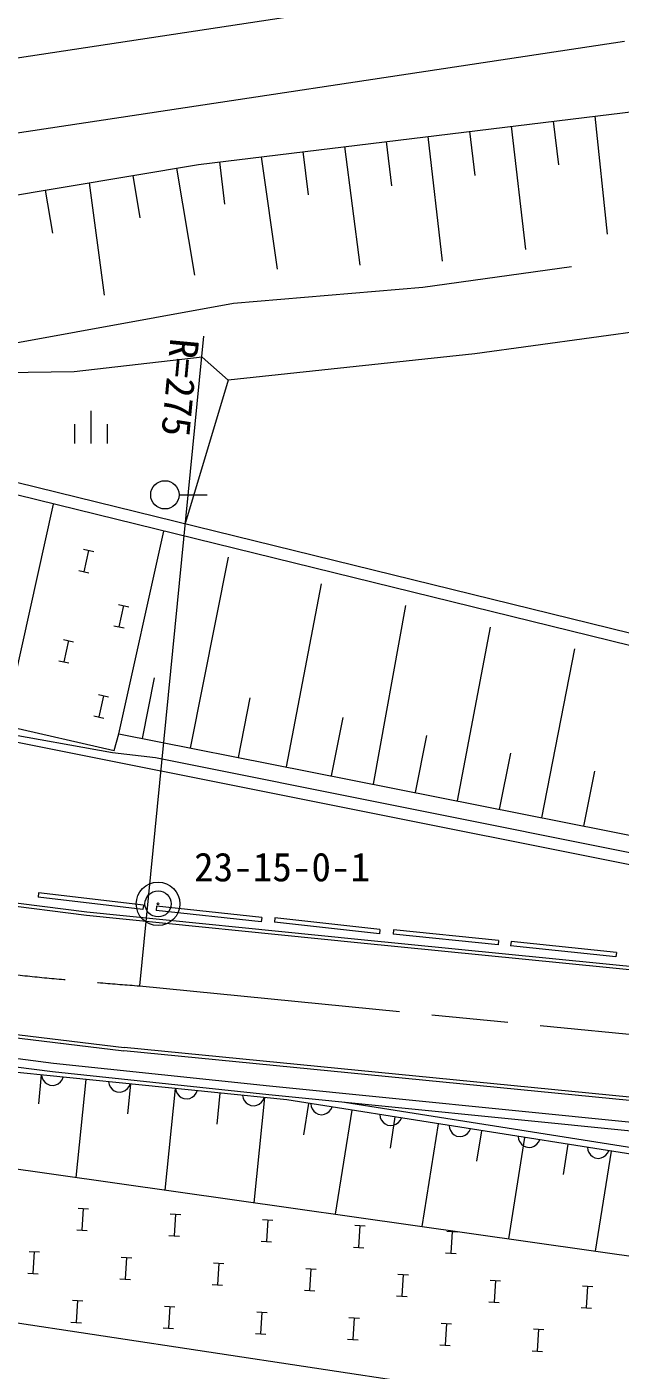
# Model space of a CAD drawing. Units: millimetres, scale not verified. Extents: x 40000 to 680000, y 20000 to 380000.
# Drawn here: x 120150 to 147391, y 268088 to 329780 of the extents above; entities that cross this region are included whole.
import ezdxf
from ezdxf.enums import TextEntityAlignment as Align

# ---------------------------------------------------------------- set-up
doc = ezdxf.new("R2010")
doc.units = ezdxf.units.MM
doc.header["$LTSCALE"] = 1000
doc.linetypes.add('CHAIN', pattern=[18.5, 12, -1.5, 3.5, -1.5])
for name, color, linetype, lineweight in [('M-BGD', 7, 'Continuous', 13), ('M-BMK', 2, 'CHAIN', 13), ('M-BMK-SRVR', 3, 'Continuous', 13), ('M-STR-HTXT', 7, 'Continuous', 13)]:
    doc.layers.add(name, color=color, linetype=linetype, lineweight=lineweight)
doc.styles.add('ＭＳ ゴシック', font='')
doc.styles.get('ＭＳ ゴシック').set_extended_font_data('MS Gothic')

msp = doc.modelspace()

# ---------------------------------------------------------------- linework, layer by layer
at = {"layer": 'M-BGD'}
for p, q in [((72864, 321262), (146137, 332370)), ((72235, 317738), (147594, 329130)), ((128030, 323465), (149097, 326034)), ((142394, 325216), (143047, 319553)), ((144309, 325450), (144554, 323447)), ((146225, 325683), (146795, 320263)), ((136649, 324516), (136896, 322486)), ((138564, 324749), (139223, 319024)), ((140479, 324983), (140726, 322960)), ((132818, 324049), (133060, 322062)), ((134733, 324282), (135436, 318838)), ((99887, 318737), (128030, 323465)), ((127025, 323296), (127853, 318380)), ((128988, 323582), (129225, 321637)), ((130903, 323815), (131649, 318652)), ((125015, 322958), (125343, 321005)), ((120994, 322283), (121325, 320313)), ((123005, 322620), (123695, 317455)), ((138332, 317822), (145158, 318780)), ((129634, 317089), (138332, 317822)), ((118776, 315113), (129634, 317089)), ((152371, 316354), (140718, 314763)), ((140718, 314763), (129397, 313558)), ((128206, 314618), (122328, 313933)), ((129397, 313558), (128206, 314618)), ((122328, 313933), (119153, 313884)), ((129397, 313558), (127437, 307022)), ((160972, 298711), (103631, 312788)), ((160841, 298177), (103500, 312254)), ((123080, 312140), (123080, 310640)), ((122330, 311540), (122330, 310640)), ((123830, 311540), (123830, 310640)), ((119234, 298174), (121375, 307866)), ((127136, 308288), (128436, 308288)), ((124367, 297307), (126443, 306621)), ((122751, 305787), (123220, 305682)), ((122986, 305735), (122768, 304759)), ((127668, 296657), (129411, 305429)), ((122534, 304811), (123002, 304706)), ((132070, 295789), (133681, 304202)), ((124360, 303255), (124829, 303150)), ((124594, 303202), (124377, 302226)), ((136067, 294996), (137557, 303207)), ((124143, 302279), (124611, 302174)), ((139928, 294227), (141434, 302212)), ((121828, 301646), (122297, 301541)), ((122062, 301594), (121845, 300618)), ((143789, 293459), (145310, 301217)), ((121610, 300670), (122079, 300565)), ((125467, 297090), (126018, 299886)), ((123437, 299114), (123905, 299009)), ((123671, 299061), (123454, 298085)), ((129869, 296223), (130408, 298958)), ((123219, 298138), (123688, 298033)), ((134136, 295380), (134668, 298055)), ((124077, 296442), (117398, 297632)), ((119220, 297673), (124165, 296549)), ((117880, 297295), (152273, 290418)), ((124165, 296549), (124367, 297307)), ((124367, 297307), (133171, 295572)), ((137997, 294611), (138519, 297235)), ((126053, 296213), (124077, 296442)), ((149527, 291501), (126053, 296213)), ((141859, 293843), (142371, 296416)), ((133171, 295572), (152478, 291731)), ((145720, 293075), (146222, 295596)), ((122898, 289118), (115269, 290098)), ((120686, 290006), (120662, 289808)), ((125500, 289437), (120686, 290006)), ((122881, 288969), (115249, 289949)), ((125477, 289239), (120662, 289808)), ((125500, 289437), (125477, 289239)), ((126107, 289391), (126086, 289193)), ((130935, 288879), (126107, 289391)), ((135335, 287712), (122881, 288969)), ((135350, 287862), (122898, 289118)), ((130914, 288680), (126086, 289193)), ((130935, 288879), (130914, 288680)), ((131536, 288865), (131514, 288666)), ((136364, 288329), (131536, 288865)), ((136342, 288130), (131514, 288666)), ((136364, 288329), (136342, 288130)), ((136991, 288311), (136971, 288112)), ((141786, 287619), (136971, 288112)), ((141806, 287818), (136991, 288311)), ((161334, 285135), (135335, 287712)), ((161349, 285284), (135350, 287862)), ((141806, 287818), (141786, 287619)), ((142382, 287774), (142361, 287575)), ((147197, 287077), (142361, 287575)), ((147218, 287276), (142382, 287774)), ((147218, 287276), (147197, 287077)), ((114537, 283986), (124600, 282753)), ((114557, 284135), (124618, 282902)), ((132089, 280498), (101333, 283623)), ((121333, 281781), (113744, 282753)), ((121380, 282178), (113800, 283150)), ((193471, 275973), (124604, 282753)), ((193487, 276122), (124618, 282902)), ((131294, 281129), (121380, 282178)), ((120812, 281644), (120677, 280319)), ((120827, 281642), (120855, 281519)), ((120855, 281519), (120904, 281413)), ((120904, 281413), (120994, 281304)), ((131253, 280731), (121333, 281781)), ((121591, 281243), (121700, 281332)), ((121700, 281332), (121770, 281426)), ((121770, 281426), (121822, 281541)), ((122862, 281435), (122405, 276938)), ((123903, 281330), (123930, 281206)), ((120994, 281304), (121087, 281234)), ((121087, 281234), (121202, 281182)), ((121202, 281182), (121362, 281166)), ((121362, 281166), (121485, 281193)), ((121485, 281193), (121591, 281243)), ((123930, 281206), (123980, 281101)), ((123980, 281101), (124069, 280991)), ((124069, 280991), (124163, 280921)), ((124163, 280921), (124278, 280869)), ((124278, 280869), (124437, 280853)), ((124437, 280853), (124561, 280881)), ((124561, 280881), (124666, 280930)), ((124666, 280930), (124776, 281020)), ((124913, 281227), (124773, 279853)), ((124776, 281020), (124846, 281113)), ((124846, 281113), (124897, 281229)), ((126963, 281019), (126489, 276358)), ((126978, 281017), (127006, 280894)), ((127006, 280894), (127055, 280788)), ((127055, 280788), (127145, 280679)), ((127742, 280618), (127851, 280707)), ((127851, 280707), (127921, 280801)), ((127921, 280801), (127973, 280916)), ((129013, 280810), (128869, 279388)), ((130054, 280705), (130081, 280581)), ((148047, 279052), (131253, 280731)), ((148087, 279450), (131294, 281129)), ((127145, 280679), (127238, 280609)), ((127238, 280609), (127354, 280557)), ((127354, 280557), (127513, 280541)), ((127513, 280541), (127636, 280568)), ((127636, 280568), (127742, 280618)), ((130081, 280581), (130131, 280476)), ((130131, 280476), (130220, 280366)), ((130220, 280366), (130314, 280296)), ((130314, 280296), (130429, 280244)), ((130429, 280244), (130588, 280228)), ((131064, 280602), (130574, 275777)), ((130588, 280228), (130712, 280256)), ((130712, 280256), (130817, 280306)), ((130817, 280306), (130927, 280395)), ((130927, 280395), (130997, 280488)), ((130997, 280488), (131049, 280604)), ((147969, 277988), (132089, 280498)), ((133081, 280341), (132853, 278897)), ((133183, 280325), (133204, 280200)), ((133204, 280200), (133248, 280092)), ((133248, 280092), (133331, 279978)), ((134113, 280057), (134171, 280169)), ((148016, 278285), (134738, 280383)), ((102487, 279770), (160136, 271574)), ((133331, 279978), (133420, 279903)), ((133420, 279903), (133532, 279845)), ((133532, 279845), (133690, 279820)), ((133690, 279820), (133815, 279840)), ((133815, 279840), (133923, 279884)), ((133923, 279884), (134038, 279967)), ((134038, 279967), (134113, 280057)), ((135066, 280027), (134311, 275246)), ((136359, 279823), (136380, 279698)), ((136380, 279698), (136423, 279590)), ((136423, 279590), (136507, 279476)), ((136507, 279476), (136596, 279401)), ((137051, 279714), (136826, 278288)), ((137214, 279465), (137289, 279555)), ((137289, 279555), (137347, 279667)), ((136596, 279401), (136708, 279343)), ((136708, 279343), (136866, 279318)), ((136866, 279318), (136991, 279339)), ((136991, 279339), (137099, 279382)), ((137099, 279382), (137214, 279465)), ((139036, 279400), (138290, 274680)), ((139535, 279321), (139556, 279196)), ((139556, 279196), (139599, 279088)), ((139599, 279088), (139683, 278974)), ((139683, 278974), (139772, 278899)), ((139772, 278899), (139884, 278841)), ((140167, 278837), (140275, 278880)), ((140275, 278880), (140390, 278963)), ((140390, 278963), (140465, 279053)), ((140465, 279053), (140523, 279165)), ((141021, 279086), (140799, 277680)), ((139884, 278841), (140042, 278816)), ((140042, 278816), (140167, 278837)), ((143006, 278773), (142270, 274114)), ((142711, 278819), (142732, 278695)), ((142732, 278695), (142775, 278586)), ((142775, 278586), (142859, 278472)), ((142859, 278472), (142948, 278397)), ((142948, 278397), (143060, 278339)), ((143060, 278339), (143218, 278314)), ((143218, 278314), (143343, 278335)), ((143343, 278335), (143451, 278378)), ((143451, 278378), (143566, 278462)), ((143566, 278462), (143641, 278551)), ((143641, 278551), (143699, 278663)), ((144991, 278459), (144772, 277071)), ((145887, 278317), (145908, 278193)), ((145908, 278193), (145951, 278085)), ((145951, 278085), (146035, 277970)), ((146035, 277970), (146124, 277895)), ((146124, 277895), (146236, 277837)), ((146236, 277837), (146394, 277812)), ((146976, 278145), (146250, 273548)), ((146394, 277812), (146519, 277833)), ((146519, 277833), (146627, 277877)), ((146627, 277877), (146742, 277960)), ((146742, 277960), (146817, 278049)), ((146817, 278049), (146875, 278161)), ((122501, 275530), (122980, 275500)), ((122741, 275515), (122679, 274517)), ((126736, 275266), (127215, 275237)), ((126975, 275251), (126913, 274253)), ((122439, 274532), (122918, 274502)), ((130970, 275003), (131449, 274973)), ((131210, 274988), (131148, 273990)), ((135205, 274740), (135684, 274710)), ((135444, 274725), (135382, 273727)), ((126674, 274268), (127153, 274238)), ((130908, 274005), (131387, 273975)), ((139439, 274476), (139918, 274446)), ((139679, 274461), (139616, 273463)), ((120252, 273544), (120731, 273514)), ((120492, 273529), (120430, 272531)), ((135142, 273741), (135622, 273712)), ((139377, 273478), (139856, 273448)), ((101347, 273042), (159330, 264270)), ((124487, 273281), (124966, 273251)), ((124726, 273266), (124664, 272268)), ((128721, 273017), (129200, 272988)), ((128961, 273003), (128899, 272004)), ((132956, 272754), (133435, 272724)), ((133195, 272739), (133133, 271741)), ((120190, 272546), (120669, 272516)), ((124425, 272283), (124904, 272253)), ((137190, 272491), (137669, 272461)), ((137430, 272476), (137368, 271478)), ((141425, 272227), (141904, 272197)), ((141664, 272212), (141602, 271214)), ((128659, 272019), (129138, 271990)), ((132894, 271756), (133373, 271726)), ((137128, 271493), (137607, 271463)), ((145659, 271964), (146138, 271934)), ((145899, 271949), (145836, 270951)), ((122238, 271295), (122717, 271265)), ((122477, 271280), (122415, 270282)), ((126472, 271032), (126951, 271002)), ((126712, 271017), (126650, 270019)), ((141362, 271229), (141842, 271199)), ((145597, 270966), (146076, 270936)), ((122176, 270297), (122655, 270267)), ((130707, 270768), (131186, 270739)), ((130946, 270754), (130884, 269756)), ((134941, 270505), (135420, 270475)), ((135181, 270490), (135119, 269492)), ((139176, 270242), (139655, 270212)), ((139415, 270227), (139353, 269229)), ((126410, 270034), (126889, 270004)), ((130645, 269770), (131124, 269741)), ((143410, 269978), (143889, 269949)), ((143650, 269963), (143588, 268965)), ((134879, 269507), (135358, 269477)), ((139114, 269244), (139593, 269214)), ((143348, 268980), (143827, 268950))]:
    msp.add_line(p, q, dxfattribs=at)
msp.add_circle((126486, 308288), 650, dxfattribs=at)
at = {"layer": 'M-BMK'}
msp.add_line((125316, 285739), (190061, 279328), dxfattribs=at)
msp.add_arc((138315, 462779), 177518, 247.26633, 265.80252, dxfattribs=at)
at = {"layer": 'M-BMK-SRVR'}
for radius in [1000, 600, 40]:
    msp.add_circle((126173, 289503), radius, dxfattribs=at)
at = {"layer": 'M-STR-HTXT'}
msp.add_line((128257, 315582), (125316, 285739), dxfattribs=at)

# ---------------------------------------------------------------- texts
at = {"layer": 'M-BMK-SRVR', "style": 'ＭＳ ゴシック'}
msp.add_text('23-15-0-1', height=1320, dxfattribs=at).set_placement((127828, 290140), align=Align.BOTTOM_LEFT)
at = {"layer": 'M-STR-HTXT', "style": 'ＭＳ ゴシック'}
msp.add_text('R=275', height=1320, rotation=264.7, dxfattribs=at).set_placement((126349, 315549), align=Align.BOTTOM_LEFT)

doc.saveas('drawing.dxf')
